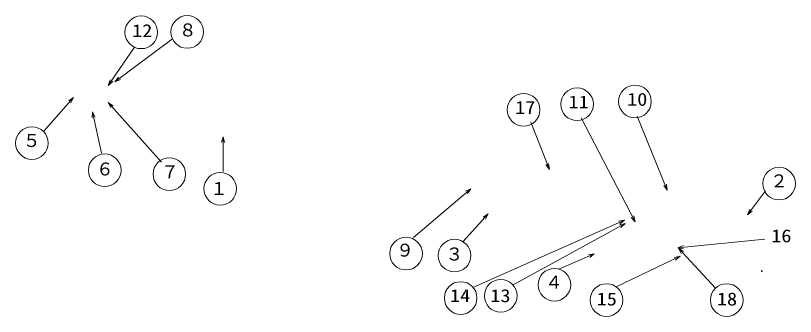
# Model space of a CAD drawing. Units: millimetres, scale not verified. Extents: x -791 to 4876, y -836 to 3020.
# Drawn here: x 1077 to 2271, y -318 to 142 of the extents above; entities that cross this region are included whole.
import ezdxf
from ezdxf.enums import TextEntityAlignment as Align

# ---------------------------------------------------------------- set-up
doc = ezdxf.new("R2010")
doc.units = ezdxf.units.MM
doc.header["$LTSCALE"] = 6
doc.layers.add('0-0', color=7, linetype='Continuous', lineweight=18)
doc.layers.add('0-A', color=3, linetype='Continuous', lineweight=25)
doc.styles.add('ＭＳ ゴシック', font='')
doc.styles.get('ＭＳ ゴシック').set_extended_font_data('MS Gothic')

# ---------------------------------------------------------------- blocks, each defined once
blk = doc.blocks.new('_DotSmall')
at = {"layer": '0-0'}
blk.add_line((0.75, 0), (-0.75, 0), dxfattribs=at)
blk.add_circle((0, 0), 0.75, dxfattribs=at)

msp = doc.modelspace()

# ---------------------------------------------------------------- linework, layer by layer
at = {"layer": '0-A', "color": 4, "lineweight": 9}
for p, q in [((1229.047, 40.889), (1234.604, 47.968)), ((1218.685, 35.49), (1221.724, 43.961)), ((1119.595, -35.222), (1165.618, 16.845)), ((1165.618, 16.845), (1158.115, 11.874)), ((1165.618, 16.845), (1161.606, 8.789)), ((1218.779, 9.111), (1222.848, 1.083)), ((1194.788, -5.139), (1194.323, -14.127)), ((1194.788, -5.139), (1198.879, -13.156)), ((1208.27, -68.363), (1194.788, -5.139)), ((1894.203, -92.968), (1865.889, -20.644)), ((1942.843, -14.148), (2025.475, -173.137)), ((1394.476, -43.067), (1392.147, -51.76)), ((1394.476, -43.067), (1396.806, -51.76)), ((1394.476, -96.411), (1394.476, -43.067)), ((1894.203, -92.968), (1888.729, -85.824)), ((1894.203, -92.968), (1893.035, -84.044)), ((2074.634, -124.697), (2073.511, -115.768)), ((1685.982, -197.017), (1773.844, -122.752)), ((1773.844, -122.752), (1765.701, -126.585)), ((1773.844, -122.752), (1768.709, -130.143)), ((1800.353, -161.017), (1792.8, -165.91)), ((2025.475, -173.137), (2019.399, -166.497)), ((2025.475, -173.137), (2023.533, -164.349)), ((2197.742, -162.518), (2204.796, -156.929)), ((1776.913, -273.882), (2008.952, -170.605)), ((1838.611, -269.858), (2010.293, -175.97)), ((2008.952, -170.605), (2000.062, -172.011)), ((2010.293, -175.97), (2001.548, -178.097)), ((2008.952, -170.605), (2001.957, -176.268)), ((2010.293, -175.97), (2003.783, -182.185)), ((2224.137, -199.945), (2090.887, -212.874)), ((2090.887, -212.874), (2099.314, -209.716)), ((2090.887, -212.874), (2099.764, -214.353)), ((2148.645, -274.655), (2091.823, -213.758)), ((2091.823, -213.758), (2099.457, -218.525)), ((2091.823, -213.758), (2096.051, -221.703)), ((1908.892, -245.532), (1962.945, -222.367)), ((1962.945, -222.367), (1954.037, -223.65)), ((1962.945, -222.367), (1955.872, -227.932)), ((2094.33, -225.969), (2087.491, -231.819))]:
    msp.add_line(p, q, dxfattribs=at)
at = {"layer": '0-A', "lineweight": 18}
msp.add_line((2218.834, -248.066), (2219.165, -248.066), dxfattribs=at)
at = {"layer": '0-A', "color": 4, "lineweight": 9}
for points in [[(1316.909, 106.786), (1229.047, 40.889), (1237.399, 44.241)], [(1259.087, 93.762), (1218.685, 35.49), (1225.552, 41.307)], [(1300.365, -81.889), (1218.779, 9.111), (1226.316, 4.193)], [(2028.611, -11.732), (2074.634, -124.697), (2069.197, -117.526)], [(2224.938, -125.909), (2197.742, -162.518), (2201.056, -154.15)], [(1761.652, -203.902), (1800.353, -161.017), (1796.258, -169.031)], [(1996.426, -272.755), (2094.33, -225.969), (2085.482, -227.616)]]:
    msp.add_lwpolyline(points, dxfattribs=at)
for centre in [(1269.262, 116.632), (1339.715, 117.202), (2025.262, 10.864), (1936.547, 6.61), (1854.744, -1.868), (1101.851, -52.783), (1213.284, -94.384), (1312.258, -100.332), (2245.893, -114.816), (1390.173, -122.785), (1674.69, -221.936), (1748.873, -224.876), (1901.914, -269.539), (1819.711, -286.411), (1758.341, -289.821), (1981.638, -292.934), (2165.701, -292.934)]:
    msp.add_circle(centre, 25, dxfattribs=at)
at = {"layer": '0-A', "color": 7, "lineweight": 18}
msp.add_arc((2218.834, -247.066), 1, 270, 306.74164, dxfattribs=at)
at = {"layer": '0-A', "color": 6, "lineweight": 18}
msp.add_arc((2218.834, -247.066), 2.5, 270, 306.74164, dxfattribs=at)
at = {"layer": '0-A', "lineweight": 18}
msp.add_arc((2175.165, -188.568), 74, 306.48374, 306.74164, dxfattribs=at)

# ---------------------------------------------------------------- block references
at = {"layer": '0-A', "xscale": 0.1666667, "yscale": 0.1666667, "rotation": 90}
msp.add_blockref('_DotSmall', (2219.165, -248.066), dxfattribs=at)

# ---------------------------------------------------------------- texts
at = {"layer": '0-A', "color": 2, "style": 'ＭＳ ゴシック', "width": 1.15}
for s, p in [('12', (1255.28, 103.307)), ('11', (1923.515, -5.722)), ('10', (2013.195, -1.667)), ('17', (1841.712, -14.2)), ('16', (2233.849, -210.547)), ('14', (1742.04, -302.049)), ('13', (1803.738, -302.049)), ('15', (1966.617, -307.18)), ('18', (2150.68, -307.18))]:
    msp.add_text(s, height=19.79, dxfattribs=at).set_placement(p, align=Align.BOTTOM_LEFT)
at = {"layer": '0-A', "color": 2, "style": 'ＭＳ ゴシック'}
for s, p in [('８', (1326.977, 104.442)), ('５', (1088.058, -64.756)), ('６', (1199.998, -108.253)), ('７', (1299.754, -112.618)), ('２', (2232.393, -126.433)), ('１', (1374.789, -138.169)), ('９', (1659.751, -232.464)), ('３', (1735.373, -238.376)), ('４', (1887.659, -281.641))]:
    msp.add_text(s, height=19.79, dxfattribs=at).set_placement(p, align=Align.BOTTOM_LEFT)

doc.saveas('drawing.dxf')
